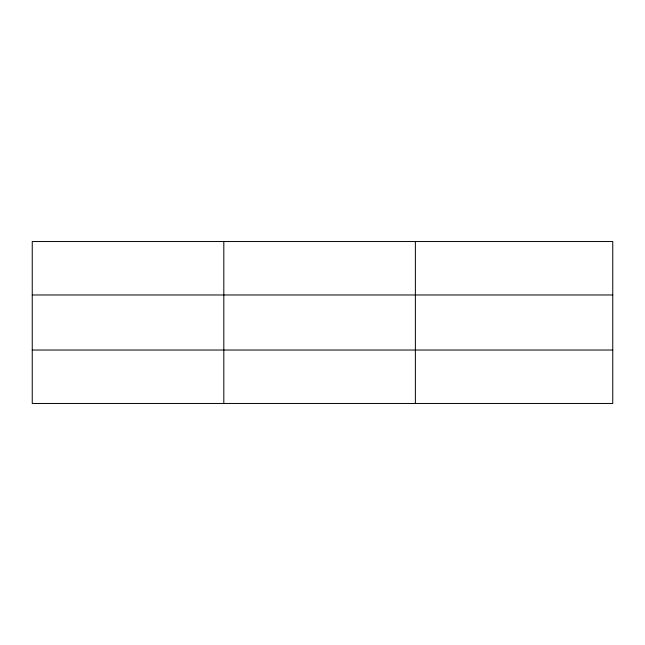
<?xml version="1.0" encoding="UTF-8"?>
<svg xmlns="http://www.w3.org/2000/svg" width="645" height="645" viewBox="0 0 645 645"><rect width="100%" height="100%" fill="white"/><g stroke="black" fill="none" stroke-linecap="round" stroke-linejoin="round"><path stroke-width="0.97" d="M223.815 241.536L223.815 403.464M415.38 241.536L415.38 403.464M612.75 294.975L612.75 241.536L32.25 241.536L32.25 403.464L612.75 403.464L612.75 294.975L32.25 294.975M32.25 350.025L612.75 350.025"/></g></svg>
